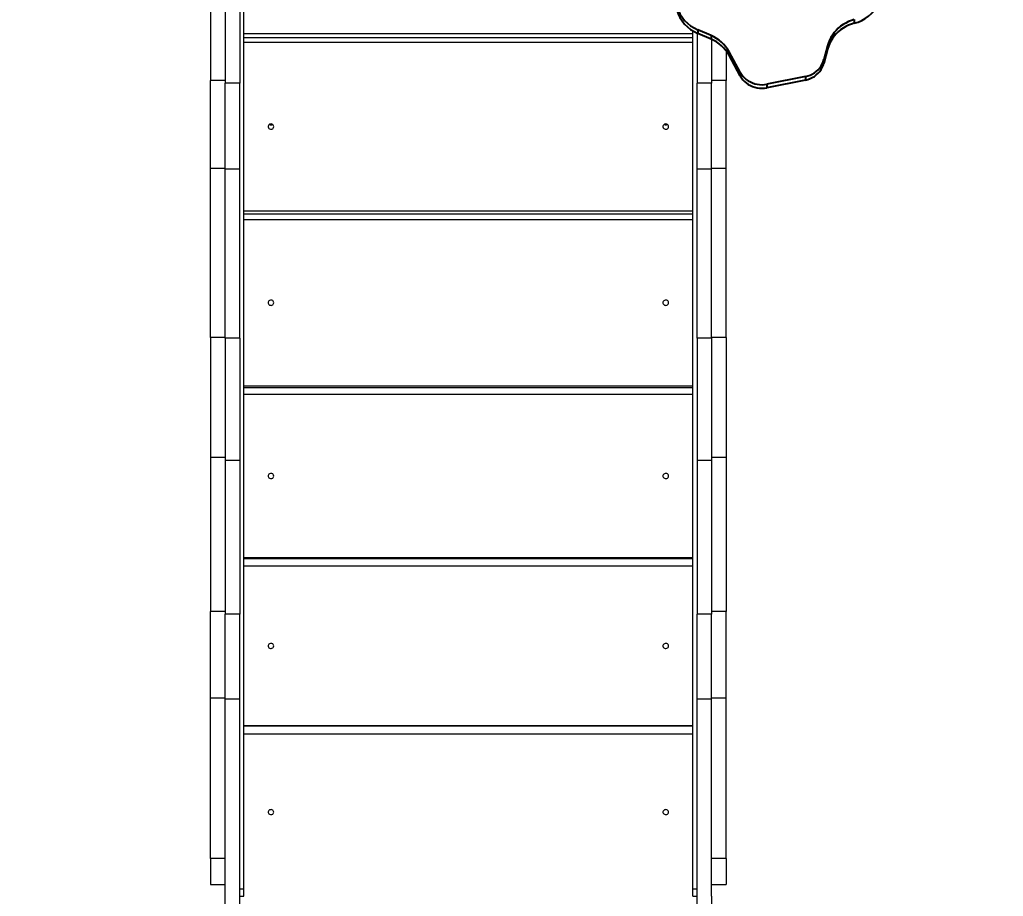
# Model space of a CAD drawing. Header units: millimetres. Extents: x -6879 to 7341, y -8047 to 7187.
# Drawn here: x -780 to 635, y -636 to 626 of the extents above; entities that cross this region are included whole.
import ezdxf

# ---------------------------------------------------------------- set-up
doc = ezdxf.new("R2010")
doc.units = ezdxf.units.MM
for name, color, linetype in [('DIKOM_ОБЪЕКТ', 7, 'Continuous'), ('DIKOM_РАЗМЕР_ЗОНА', 7, 'Continuous'), ('DIKOM_РАЗМЕР_ОБЪЕКТА', 7, 'Continuous')]:
    doc.layers.add(name, color=color, linetype=linetype)
doc.styles.add('style1', font='arial.ttf', dxfattribs={"width": 0.8})
doc.dimstyles.new('1-50', dxfattribs={"dimtxt": 300, "dimasz": 200, "dimexe": 100, "dimexo": 0, "dimgap": 100, "dimtad": 0, "dimdec": 0, "dimtxsty": 'style1', "dimcen": 0, "dimclrd": 7, "dimclre": 7, "dimadec": 1, "dimazin": 2, "dimtfac": 1, "dimtdec": 0, "dimtmove": 1, "dimatfit": 3, "dimfxl": 0, "dimlwd": 25, "dimlwe": 18, "dimarcsym": 0})

# ---------------------------------------------------------------- blocks, each defined once
blk = doc.blocks.new('A$C65FB368C')
for p, q in [((238.3, 107.3), (243.4, 107.3)), ((275.9, 68.7), (295.7, 63.6)), ((275.9, 68.7), (281, 68.7)), ((281, 68.7), (300.9, 63.6)), ((295.7, 63.6), (300.9, 63.6)), ((320.1, 36.8), (331.2, -18.5)), ((320.1, 36.8), (325.3, 36.8)), ((325.3, 36.8), (336.3, -18.5)), ((331.2, -18.5), (336.3, -18.5)), ((314, -56.9), (284.5, -73)), ((319.2, -56.9), (289.6, -73)), ((314, -56.9), (319.2, -56.9)), ((284.5, -73), (289.6, -73)), ((261.2, -98.8), (252.9, -118.1)), ((266.4, -98.8), (258, -118.1)), ((261.2, -98.8), (266.4, -98.8)), ((252.9, -118.1), (258, -118.1))]:
    blk.add_line(p, q)
at = {"flags": 128}
for points in [[(238.3, 107.3), (239.6, 103), (241.2, 98.9), (243.2, 94.9), (245.4, 91.1), (247.9, 87.5), (250.7, 84.2), (253.7, 81), (257, 78.2), (260.4, 75.7), (264.1, 73.4), (267.9, 71.5), (271.8, 69.9), (275.9, 68.7)], [(243.4, 107.3), (244.7, 103), (246.4, 98.9), (248.3, 94.9), (250.5, 91.1), (253, 87.5), (255.8, 84.2), (258.9, 81), (262.1, 78.2), (265.6, 75.7), (269.2, 73.4), (273, 71.5), (276.9, 69.9), (281, 68.7)], [(320.1, 36.8), (319.3, 40.3), (318.1, 43.6), (316.6, 46.8), (314.8, 49.8), (312.7, 52.6), (310.4, 55.2), (307.8, 57.5), (305, 59.5), (302.1, 61.2), (299, 62.5), (295.7, 63.6)], [(325.3, 36.8), (324.4, 40.3), (323.2, 43.6), (321.7, 46.8), (319.9, 49.8), (317.8, 52.6), (315.5, 55.2), (312.9, 57.5), (310.1, 59.5), (307.2, 61.2), (304.1, 62.5), (300.9, 63.6)], [(314, -56.9), (316.9, -55.1), (319.6, -53.1), (322, -50.7), (324.3, -48.1), (326.3, -45.3), (328, -42.3), (329.4, -39.2), (330.5, -35.9), (331.3, -32.4), (331.8, -29), (331.9, -25.5), (331.7, -22), (331.2, -18.5)], [(319.2, -56.9), (322, -55.1), (324.7, -53.1), (327.2, -50.7), (329.4, -48.1), (331.4, -45.3), (333.1, -42.3), (334.5, -39.2), (335.6, -35.9), (336.4, -32.4), (336.9, -29), (337, -25.5), (336.8, -22), (336.3, -18.5)]]:
    blk.add_lwpolyline(points, dxfattribs=at)
for centre, radius, start, end in [((190.8, 93.9), 54.3, 14.1912, 62.5329), ((310.6, -119.9), 53.7, 119.1004, 156.9044), ((315.7, -119.9), 53.7, 119.1004, 156.9044), ((204.1, -97.5), 52.9, 286.4827, 337.1333), ((209.3, -97.5), 52.9, 286.4827, 337.1333)]:
    blk.add_arc(centre, radius, start, end)
blk = doc.blocks.new('A$C5DEC43E6')
at = {"color": 7, "linetype": 'Continuous', "lineweight": 15, "rotation": 270}
blk.add_blockref('A$C65FB368C', (448, -450), dxfattribs=at)
blk = doc.blocks.new('*D20')
at = {"layer": 'Defpoints', "color": 0, "transparency": 16777216}
for p in [(-335.5, 4138.4), (-5198.8, -5966.9), (-1568.1, -5966.9)]:
    blk.add_point(p, dxfattribs=at)
at = {"layer": 'DIKOM_РАЗМЕР_ОБЪЕКТА', "color": 7, "lineweight": 18, "transparency": 16777216}
for p, q in [((-335.5, 4138.4), (-5298.8, 4138.4)), ((-1568.1, -5966.9), (-5298.8, -5966.9))]:
    blk.add_line(p, q, dxfattribs=at)
at = {"layer": 'DIKOM_РАЗМЕР_ОБЪЕКТА', "color": 7, "lineweight": 25, "transparency": 16777216}
for p, q in [((-5198.8, 3938.4), (-5198.8, -81.8)), ((-5198.8, -5766.9), (-5198.8, -1161.6))]:
    blk.add_line(p, q, dxfattribs=at)
at = {"layer": 'DIKOM_РАЗМЕР_ОБЪЕКТА', "color": 7, "transparency": 16777216}
for points in [[(-5232.1, 3938.4), (-5165.5, 3938.4), (-5198.8, 4138.4)], [(-5232.1, -5766.9), (-5165.5, -5766.9), (-5198.8, -5966.9)]]:
    blk.add_solid(points, dxfattribs=at)
at = {"layer": 'DIKOM_РАЗМЕР_ОБЪЕКТА', "color": 0, "transparency": 16777216, "insert": (-5198.8, -621.7), "char_height": 300, "attachment_point": 5, "rotation": 90, "style": 'style1'}
blk.add_mtext('10100', dxfattribs=at)
blk = doc.blocks.new('*D19')
at = {"layer": 'Defpoints', "color": 0, "transparency": 16777216}
for p in [(5624, 6094.3), (-4435.4, 2864.3), (5624, -2640.1)]:
    blk.add_point(p, dxfattribs=at)
at = {"layer": 'DIKOM_РАЗМЕР_ОБЪЕКТА', "color": 7, "lineweight": 18, "transparency": 16777216}
for p, q in [((-4435.4, 2864.3), (-4435.4, 6194.3)), ((5624, -2640.1), (5624, 6194.3))]:
    blk.add_line(p, q, dxfattribs=at)
at = {"layer": 'DIKOM_РАЗМЕР_ОБЪЕКТА', "color": 7, "lineweight": 25, "transparency": 16777216}
for p, q in [((-4235.4, 6094.3), (2113.7, 6094.3)), ((5424, 6094.3), (3193.5, 6094.3))]:
    blk.add_line(p, q, dxfattribs=at)
at = {"layer": 'DIKOM_РАЗМЕР_ОБЪЕКТА', "color": 7, "transparency": 16777216}
for points in [[(-4235.4, 6127.6), (-4235.4, 6060.9), (-4435.4, 6094.3)], [(5424, 6127.6), (5424, 6060.9), (5624, 6094.3)]]:
    blk.add_solid(points, dxfattribs=at)
at = {"layer": 'DIKOM_РАЗМЕР_ОБЪЕКТА', "color": 0, "transparency": 16777216, "insert": (2653.6, 6094.3), "char_height": 300, "attachment_point": 5, "style": 'style1'}
blk.add_mtext('10100', dxfattribs=at)
blk = doc.blocks.new('*D18')
at = {"layer": 'Defpoints', "color": 0, "transparency": 16777216}
for p in [(-342.3, 5666.7), (-6681.8, -8047.3), (-1651.5, -8047.3)]:
    blk.add_point(p, dxfattribs=at)
at = {"layer": 'DIKOM_РАЗМЕР_ЗОНА', "color": 7, "lineweight": 18, "transparency": 16777216}
for p, q in [((-342.3, 5666.7), (-6781.8, 5666.7)), ((-1651.5, -8047.3), (-6781.8, -8047.3))]:
    blk.add_line(p, q, dxfattribs=at)
at = {"layer": 'DIKOM_РАЗМЕР_ЗОНА', "color": 7, "lineweight": 25, "transparency": 16777216}
for p, q in [((-6681.8, 5466.7), (-6681.8, -340.8)), ((-6681.8, -7847.3), (-6681.8, -1420.6))]:
    blk.add_line(p, q, dxfattribs=at)
at = {"layer": 'DIKOM_РАЗМЕР_ЗОНА', "color": 7, "transparency": 16777216}
for points in [[(-6715.1, 5466.7), (-6648.5, 5466.7), (-6681.8, 5666.7)], [(-6715.1, -7847.3), (-6648.5, -7847.3), (-6681.8, -8047.3)]]:
    blk.add_solid(points, dxfattribs=at)
at = {"layer": 'DIKOM_РАЗМЕР_ЗОНА', "color": 0, "transparency": 16777216, "insert": (-6681.8, -880.7), "char_height": 300, "attachment_point": 5, "rotation": 90, "style": 'style1'}
blk.add_mtext('13700', dxfattribs=at)
blk = doc.blocks.new('*D17')
at = {"layer": 'Defpoints', "color": 0, "transparency": 16777216}
for p in [(-5935.4, 6990.3), (-5935.4, 998.3), (7340.8, -2830.9)]:
    blk.add_point(p, dxfattribs=at)
at = {"layer": 'DIKOM_РАЗМЕР_ЗОНА', "color": 7, "lineweight": 18, "transparency": 16777216}
for p, q in [((-5935.4, 998.3), (-5935.4, 7090.3)), ((7340.8, -2830.9), (7340.8, 7090.3))]:
    blk.add_line(p, q, dxfattribs=at)
at = {"layer": 'DIKOM_РАЗМЕР_ЗОНА', "color": 7, "lineweight": 25, "transparency": 16777216}
for p, q in [((-5735.4, 6990.3), (2016.7, 6990.3)), ((7140.8, 6990.3), (3096.5, 6990.3))]:
    blk.add_line(p, q, dxfattribs=at)
at = {"layer": 'DIKOM_РАЗМЕР_ЗОНА', "color": 7, "transparency": 16777216}
for points in [[(-5735.4, 7023.6), (-5735.4, 6956.9), (-5935.4, 6990.3)], [(7140.8, 7023.6), (7140.8, 6956.9), (7340.8, 6990.3)]]:
    blk.add_solid(points, dxfattribs=at)
at = {"layer": 'DIKOM_РАЗМЕР_ЗОНА', "color": 0, "transparency": 16777216, "insert": (2556.6, 6990.3), "char_height": 300, "attachment_point": 5, "style": 'style1'}
blk.add_mtext('13300', dxfattribs=at)

msp = doc.modelspace()

# ---------------------------------------------------------------- linework, layer by layer
at = {"layer": 'DIKOM_ОБЪЕКТ', "color": 7, "linetype": 'Continuous', "lineweight": 15}
for p, q in [((-484.4, 753), (-484.4, 534.3)), ((-463.4, 759.4), (-463.4, 534.3)), ((-457.4, -625), (-457.4, 762.1)), ((-505.4, 743.5), (-505.4, 538.2)), ((188.6, -625), (188.6, 609.7)), ((-457.4, 606), (188.6, 606)), ((188.6, 599.8), (-457.4, 599.8)), ((194.6, 606.6), (194.6, 534.3)), ((215.6, 597.5), (215.6, 534.3)), ((188.6, 593.2), (-457.4, 593.2)), ((236.6, 580.7), (236.6, 538.2)), ((-484.4, 538.2), (-505.4, 538.2)), ((-505.4, 411.7), (-505.4, 538.2)), ((236.6, 538.2), (215.6, 538.2)), ((236.6, 411.7), (236.6, 538.2)), ((-463.4, 534.3), (-484.4, 534.3)), ((-484.4, 410.6), (-484.4, 534.3)), ((-463.4, 410.6), (-463.4, 534.3)), ((215.6, 534.3), (194.6, 534.3)), ((194.6, 410.6), (194.6, 534.3)), ((215.6, 410.6), (215.6, 534.3)), ((-484.4, 411.7), (-505.4, 411.7)), ((-505.4, 168.5), (-505.4, 411.7)), ((-463.4, 410.6), (-484.4, 410.6)), ((-484.4, 167.5), (-484.4, 410.6)), ((-463.4, 167.5), (-463.4, 410.6)), ((215.6, 410.6), (194.6, 410.6)), ((194.6, 167.5), (194.6, 410.6)), ((236.6, 411.7), (215.6, 411.7)), ((215.6, 167.5), (215.6, 410.6)), ((236.6, 168.5), (236.6, 411.7)), ((-457.4, 350.7), (188.6, 350.7)), ((188.6, 345.9), (-457.4, 345.9)), ((188.6, 338), (-457.4, 338)), ((-484.4, 168.5), (-505.4, 168.5)), ((-505.4, 168.5), (-505.4, -4.4)), ((-463.4, 167.5), (-484.4, 167.5)), ((-484.4, 167.5), (-484.4, -8.6)), ((-463.4, 167.5), (-463.4, -8.6)), ((215.6, 167.5), (194.6, 167.5)), ((194.6, 167.5), (194.6, -8.6)), ((236.6, 168.5), (215.6, 168.5)), ((215.6, 167.5), (215.6, -8.6)), ((236.6, 168.5), (236.6, -4.4)), ((-457.4, 99), (188.6, 99)), ((188.6, 95.8), (-457.4, 95.8)), ((188.6, 86.5), (-457.4, 86.5)), ((-484.4, -4.4), (-505.4, -4.4)), ((-505.4, -4.4), (-505.4, -225.7)), ((-463.4, -8.6), (-484.4, -8.6)), ((-484.4, -8.6), (-484.4, -229.9)), ((-463.4, -8.6), (-463.4, -229.9)), ((215.6, -8.6), (194.6, -8.6)), ((194.6, -8.6), (194.6, -229.9)), ((236.6, -4.4), (215.6, -4.4)), ((215.6, -8.6), (215.6, -229.9)), ((236.6, -4.4), (236.6, -225.7)), ((-457.4, -148.4), (188.6, -148.4)), ((188.6, -149.9), (-457.4, -149.9)), ((188.6, -160.5), (-457.4, -160.5)), ((-484.4, -225.7), (-505.4, -225.7)), ((-505.4, -350.6), (-505.4, -225.7)), ((236.6, -225.7), (215.6, -225.7)), ((236.6, -350.6), (236.6, -225.7)), ((-463.4, -229.9), (-484.4, -229.9)), ((-484.4, -352.1), (-484.4, -229.9)), ((-463.4, -352.1), (-463.4, -229.9)), ((215.6, -229.9), (194.6, -229.9)), ((194.6, -352.1), (194.6, -229.9)), ((215.6, -352.1), (215.6, -229.9)), ((-484.4, -350.6), (-505.4, -350.6)), ((-505.4, -581.5), (-505.4, -350.6)), ((-463.4, -352.1), (-484.4, -352.1)), ((-484.4, -683.4), (-484.4, -352.1)), ((-463.4, -683.4), (-463.4, -352.1)), ((215.6, -352.1), (194.6, -352.1)), ((194.6, -683.4), (194.6, -352.1)), ((236.6, -350.6), (215.6, -350.6)), ((215.6, -635.8), (215.6, -352.1)), ((236.6, -581.5), (236.6, -350.6)), ((-457.4, -390.4), (188.6, -390.4)), ((188.6, -390.5), (-457.4, -390.5)), ((188.6, -402.5), (-457.4, -402.5)), ((-484.4, -581.5), (-505.4, -581.5)), ((-505.4, -581.5), (-505.4, -618.8)), ((236.6, -581.5), (215.6, -581.5)), ((236.6, -581.5), (236.6, -618.8)), ((-505.4, -618.8), (-484.4, -618.8)), ((215.6, -618.8), (236.6, -618.8)), ((-463.4, -625), (-457.4, -625)), ((-463.4, -635.8), (-457.4, -635.8)), ((-457.4, -635.8), (-457.4, -625)), ((188.6, -635.8), (188.6, -625)), ((188.6, -625), (194.6, -625)), ((188.6, -635.8), (194.6, -635.8)), ((215.6, -635.8), (215.6, -735.8))]:
    msp.add_line(p, q, dxfattribs=at)
at = {"layer": 'DIKOM_ОБЪЕКТ', "color": 7, "linetype": 'Continuous', "lineweight": 15, "flags": 128}
for points in [[(-414.4, 472), (-414.6, 473.1), (-415.1, 474.1), (-416, 475), (-417, 475.6), (-418.1, 475.8), (-419.3, 475.7), (-420.4, 475.3), (-421.4, 474.6), (-422.1, 473.6), (-422.4, 472.5), (-422.4, 471.4), (-422.1, 470.3), (-421.4, 469.3), (-420.4, 468.6), (-419.3, 468.2), (-418.1, 468.1), (-417, 468.3), (-416, 468.9), (-415.1, 469.8), (-414.6, 470.8), (-414.4, 472)], [(153.6, 472), (153.4, 473.1), (152.9, 474.1), (152, 475), (151, 475.6), (149.9, 475.8), (148.7, 475.7), (147.6, 475.3), (146.6, 474.6), (145.9, 473.6), (145.6, 472.5), (145.6, 471.4), (145.9, 470.3), (146.6, 469.3), (147.6, 468.6), (148.7, 468.2), (149.9, 468.1), (151, 468.3), (152, 468.9), (152.9, 469.8), (153.4, 470.8), (153.6, 472)], [(-414.4, 218.5), (-414.6, 219.6), (-415.1, 220.7), (-416, 221.5), (-417, 222.1), (-418.1, 222.3), (-419.3, 222.2), (-420.4, 221.8), (-421.4, 221.1), (-422.1, 220.2), (-422.4, 219.1), (-422.4, 217.9), (-422.1, 216.8), (-421.4, 215.9), (-420.4, 215.2), (-419.3, 214.8), (-418.1, 214.7), (-417, 214.9), (-416, 215.5), (-415.1, 216.4), (-414.6, 217.4), (-414.4, 218.5)], [(153.6, 218.5), (153.4, 219.6), (152.9, 220.7), (152, 221.5), (151, 222.1), (149.9, 222.3), (148.7, 222.2), (147.6, 221.8), (146.6, 221.1), (145.9, 220.2), (145.6, 219.1), (145.6, 217.9), (145.9, 216.8), (146.6, 215.9), (147.6, 215.2), (148.7, 214.8), (149.9, 214.7), (151, 214.9), (152, 215.5), (152.9, 216.4), (153.4, 217.4), (153.6, 218.5)], [(-414.4, -30.9), (-414.6, -29.8), (-415.1, -28.8), (-416, -28), (-417, -27.4), (-418.1, -27.2), (-419.3, -27.3), (-420.4, -27.7), (-421.4, -28.4), (-422.1, -29.3), (-422.4, -30.4), (-422.4, -31.5), (-422.1, -32.6), (-421.4, -33.5), (-420.4, -34.2), (-419.3, -34.6), (-418.1, -34.7), (-417, -34.4), (-416, -33.9), (-415.1, -33), (-414.6, -32), (-414.4, -30.9)], [(153.6, -30.9), (153.4, -29.8), (152.9, -28.8), (152, -28), (151, -27.4), (149.9, -27.2), (148.7, -27.3), (147.6, -27.7), (146.6, -28.4), (145.9, -29.3), (145.6, -30.4), (145.6, -31.5), (145.9, -32.6), (146.6, -33.5), (147.6, -34.2), (148.7, -34.6), (149.9, -34.7), (151, -34.4), (152, -33.9), (152.9, -33), (153.4, -32), (153.6, -30.9)], [(-414.4, -275.5), (-414.6, -274.4), (-415.1, -273.4), (-416, -272.6), (-417, -272), (-418.1, -271.8), (-419.3, -271.9), (-420.4, -272.3), (-421.4, -273), (-422.1, -273.9), (-422.4, -274.9), (-422.4, -276), (-422.1, -277.1), (-421.4, -278), (-420.4, -278.7), (-419.3, -279.1), (-418.1, -279.1), (-417, -278.9), (-416, -278.3), (-415.1, -277.5), (-414.6, -276.6), (-414.4, -275.5)], [(153.6, -275.5), (153.4, -274.4), (152.9, -273.4), (152, -272.6), (151, -272), (149.9, -271.8), (148.7, -271.9), (147.6, -272.3), (146.6, -273), (145.9, -273.9), (145.6, -274.9), (145.6, -276), (145.9, -277.1), (146.6, -278), (147.6, -278.7), (148.7, -279.1), (149.9, -279.1), (151, -278.9), (152, -278.3), (152.9, -277.5), (153.4, -276.6), (153.6, -275.5)], [(-414.4, -514.6), (-414.6, -513.6), (-415.1, -512.6), (-416, -511.8), (-417, -511.3), (-418.1, -511), (-419.3, -511.1), (-420.4, -511.5), (-421.4, -512.2), (-422.1, -513.1), (-422.4, -514.1), (-422.4, -515.2), (-422.1, -516.2), (-421.4, -517.1), (-420.4, -517.7), (-419.3, -518.1), (-418.1, -518.2), (-417, -518), (-416, -517.4), (-415.1, -516.6), (-414.6, -515.7), (-414.4, -514.6)], [(153.6, -514.6), (153.4, -513.6), (152.9, -512.6), (152, -511.8), (151, -511.3), (149.9, -511), (148.7, -511.1), (147.6, -511.5), (146.6, -512.2), (145.9, -513.1), (145.6, -514.1), (145.6, -515.2), (145.9, -516.2), (146.6, -517.1), (147.6, -517.7), (148.7, -518.1), (149.9, -518.2), (151, -518), (152, -517.4), (152.9, -516.6), (153.4, -515.7), (153.6, -514.6)]]:
    msp.add_lwpolyline(points, dxfattribs=at)
at = {"layer": 'DIKOM_ОБЪЕКТ', "color": 7, "linetype": 'Continuous', "lineweight": 15}
for centre, radius, start, end in [((-418.4, 478.7), 4.1, 238.3234, 301.6766), ((-418.4, 479.5), 4.62, 244.3075, 295.6925), ((149.6, 478.7), 4.1, 238.3303, 301.6697), ((149.6, 479.5), 4.62, 244.3451, 295.6549)]:
    msp.add_arc(centre, radius, start, end, dxfattribs=at)

# ---------------------------------------------------------------- block references
msp.add_blockref('A$C5DEC43E6', (-134.4, 1314.2), dxfattribs=at)

# ---------------------------------------------------------------- dimensions: what is measured, and where the dimension line sits
at = {"layer": 'DIKOM_РАЗМЕР_ЗОНА'}
dim = msp.add_linear_dim(base=(-5935.4, 6990.3), p1=(7340.8, -2830.9), p2=(-5935.4, 998.3), text='13300', dimstyle='1-50', override={"dimscale": 1, "dimtix": 0, "dimtofl": 1, "dimtmove": 1, "dimatfit": 3}, dxfattribs=at)
dim.commit()
dim.dimension.update_dxf_attribs({"geometry": '*D17', "text_midpoint": (2556.6, 6990.3), "dimtype": 160})
dim = msp.add_linear_dim(base=(-6681.8, -8047.3), p1=(-342.3, 5666.7), p2=(-1651.5, -8047.3), angle=270, text='13700', dimstyle='1-50', override={"dimscale": 1, "dimtix": 0, "dimtofl": 1, "dimtmove": 1, "dimatfit": 3}, dxfattribs=at)
dim.commit()
dim.dimension.update_dxf_attribs({"geometry": '*D18', "text_midpoint": (-6681.8, -880.7), "dimtype": 160})
at = {"layer": 'DIKOM_РАЗМЕР_ОБЪЕКТА'}
dim = msp.add_linear_dim(base=(5624, 6094.3), p1=(-4435.4, 2864.3), p2=(5624, -2640.1), text='10100', dimstyle='1-50', override={"dimscale": 1, "dimtix": 0, "dimtofl": 1, "dimtmove": 1, "dimatfit": 3}, dxfattribs=at)
dim.commit()
dim.dimension.update_dxf_attribs({"geometry": '*D19', "text_midpoint": (2653.6, 6094.3), "dimtype": 160})
dim = msp.add_linear_dim(base=(-5198.8, -5966.9), p1=(-335.5, 4138.4), p2=(-1568.1, -5966.9), angle=270, text='10100', dimstyle='1-50', override={"dimscale": 1, "dimtix": 0, "dimtofl": 1, "dimtmove": 1, "dimatfit": 3}, dxfattribs=at)
dim.commit()
dim.dimension.update_dxf_attribs({"geometry": '*D20', "text_midpoint": (-5198.8, -621.7), "dimtype": 160})

doc.saveas('drawing.dxf')
